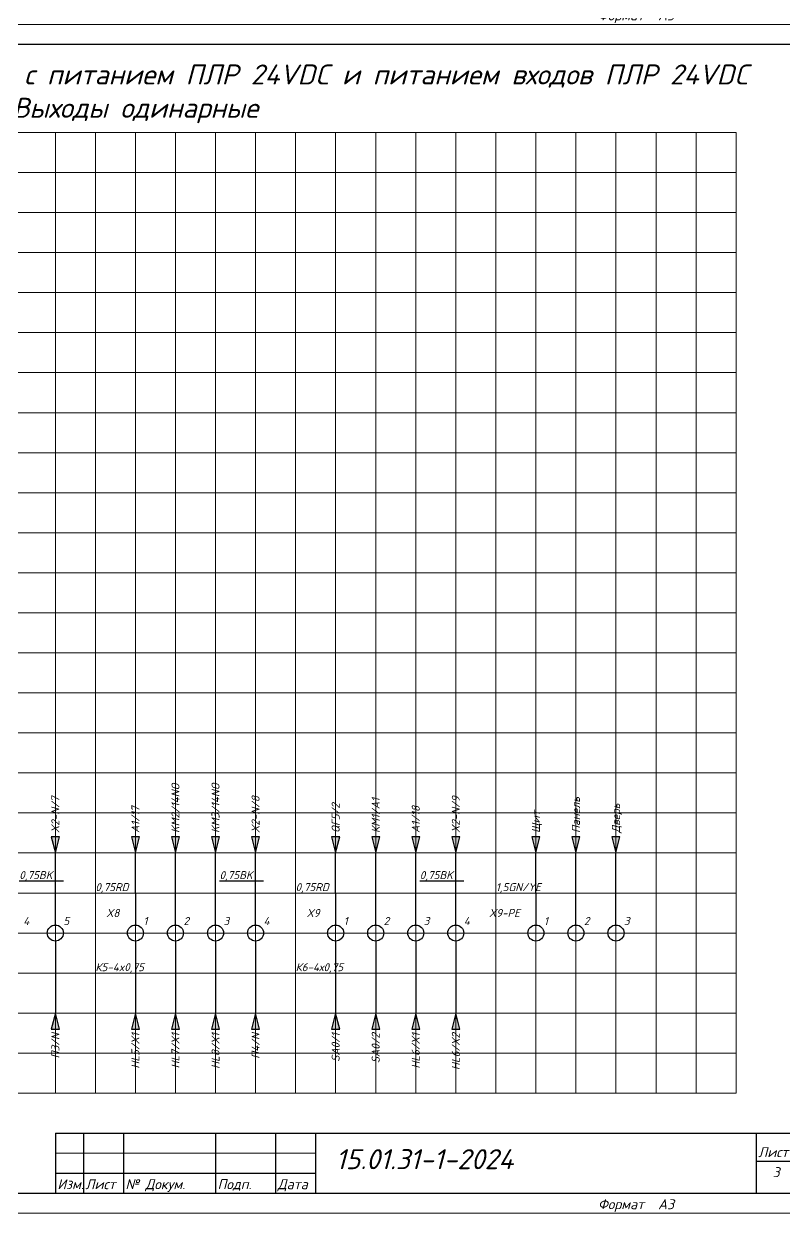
# Model space of a CAD drawing. Header units: millimetres. Extents: x 0 to 53000, y -591 to 24400.
# Drawn here: x 9482.1 to 9672, y 3 to 300.2 of the extents above; entities that cross this region are included whole.
import ezdxf
from ezdxf.enums import TextEntityAlignment as Align

# ---------------------------------------------------------------- set-up
doc = ezdxf.new("R2010")
doc.units = ezdxf.units.MM
for name, color, linetype, lineweight in [('4', 4, 'Continuous', 15), ('Основная', 7, 'Continuous', 30), ('Тонкая для кабелей', 7, 'Continuous', 15)]:
    doc.layers.add(name, color=color, linetype=linetype, lineweight=lineweight)
doc.layers.add('Привязки', color=2, linetype='Continuous', lineweight=0, plot=False, transparency=0.8)
doc.layers.add('рамка', color=253, linetype='Continuous', lineweight=5, transparency=0.8)
doc.styles.add('текст', font='isocpeui.ttf')

# ---------------------------------------------------------------- blocks, each defined once
blk = doc.blocks.new('*U110')
for p, q in [((230, 20), (415, 20)), ((230, 20), (230, 5)), ((237, 20), (237, 5)), ((247, 20), (247, 5)), ((270, 20), (270, 5)), ((285, 20), (285, 5)), ((295, 20), (295, 5)), ((405, 20), (405, 5)), ((405, 13), (415, 13)), ((230, 10), (295, 10)), ((230, 5), (295, 5))]:
    blk.add_line(p, q)
blk.add_lwpolyline([(20, 5), (415, 5), (415, 292), (20, 292)], close=True)
at = {"layer": '4'}
blk.add_line((230, 15), (295, 15), dxfattribs=at)
at = {"layer": 'Привязки'}
blk.add_lwpolyline([(0, 0), (420, 0), (420, 297), (0, 297)], close=True, dxfattribs=at)
at = {"layer": 'рамка'}
blk.add_lwpolyline([(0, 297), (420, 297), (420, 0), (0, 0)], close=True, dxfattribs=at)
at = {"style": 'текст'}
for s, p in [('Лист', (405.5, 14)), ('Изм.', (230.5, 6)), ('Лист', (237.5, 6)), ('№ Докум.', (247.5, 6)), ('Подп.', (270.5, 6)), ('Дата', (285.5, 6)), ('Формат', (365.5, 1)), ('А3', (380.5, 1))]:
    blk.add_text(s, height=2.5, dxfattribs=at).set_placement(p)
for tag, p, height in [('12', (90, 292), 0.00000373), ('13', (90, 292), 0.00000373), ('27', (90, 292), 0.00000522), ('29', (105, 249), 3.5), ('ИЗМ2', (230.5, 16), 2.5), ('ЛИСТИЗМ2', (237.5, 16), 2.5), ('№ДОКУМИЗМ2', (247.5, 16), 2.5), ('28', (415, 20), 0.0000438), ('ОБОЗНАЧЕНИЕ', (300, 11), 5), ('ИЗМ1', (230.5, 11), 2.5), ('ЛИСТИЗМ1', (237.5, 11), 2.5), ('№ДОКУМИЗМ1', (247.5, 11), 2.5), ('ПОДПИЗМ1', (270.5, 11), 2.5), ('ДАТАИЗМ1', (285.5, 11), 2.5), ('ДАТАНКОНТР', (285.5, 11), 2.5), ('ДАТАУТВ', (285.5, 6), 2.5), ('РАЗРАБ', (415, 5), 0.0000135), ('ЛИСТОВ', (415, 5), 0.0000135), ('ПРОВ', (415, 5), 0.0000135), ('ТКОНТР', (415, 5), 0.0000135), ('НКОНТР', (415, 5), 0.0000135), ('УТВ', (415, 5), 0.0000135), ('10', (415, 5), 0.0000135), ('11', (415, 5), 0.0000135), ('ПОДПИЗМ2', (415, 5), 0.0000135), ('ДАТАИЗМ2', (415, 5), 0.0000135), ('ИЗМ3', (415, 5), 0.0000135), ('ЛИСТИЗМ3', (415, 5), 0.0000135), ('№ДОКУМИЗМ3', (415, 5), 0.0000135), ('ПОДПИЗМ3', (415, 5), 0.0000135), ('ДАТАИЗМ3', (415, 5), 0.0000135), ('ИЗМ4', (415, 5), 0.0000135), ('ЛИСТИЗМ4', (415, 5), 0.0000135), ('№ДОКУМИЗМ4', (415, 5), 0.0000135), ('ПОДПИЗМ4', (415, 5), 0.0000135), ('ДАТАИЗМ4', (415, 5), 0.0000135), ('ДАТАРАЗРАБ', (415, 5), 0.0000135), ('ДАТАПРОВ', (415, 5), 0.0000135), ('ДАТАТКОНТР', (415, 5), 0.0000135)]:
    blk.add_attdef(tag, p, '', height=height, dxfattribs=at)
for tag, p, height, rotation in [('ОБОЗНАЧЕНИЕ-ВЕРХ', (85, 286), 3.5, 180), ('ПРИМЕНЯЕМОСТЬ', (19, 232.5), 2.5, 90), ('СПРАВ№', (19, 172.5), 2.5, 90), ('ДАТАУЧЁТАДУБЛ', (19, 115.5), 2.5, 90), ('ИНВ№ДУБЛ', (19, 90.5), 2.5, 90), ('ВЗАМИНВ№', (19, 65.5), 2.5, 90), ('ДАТАУЧЁТА', (19, 30.5), 2.5, 90), ('ИНВ№ПОДЛ', (19, 5.5), 2.5, 90)]:
    blk.add_attdef(tag, p, '', height=height, rotation=rotation, dxfattribs=at)
blk.add_attdef('30', text='', height=5, dxfattribs=at).set_placement((355, 34), align=Align.MIDDLE)
for tag, height, p in [('ЛИСТ', 2.5, (410, 9)), ('НАИМЕНОВАНИЕ1', 0.000027, (415, 5)), ('НАИМЕНОВАНИЕ2', 0.0000189, (415, 5)), ('НАИМЕНОВАНИЕ3', 0.0000189, (415, 5)), ('НАИМЕНОВАНИЕ4', 0.0000135, (415, 5)), ('МАССА', 0.0000189, (415, 5)), ('МАСШТАБ', 0.0000189, (415, 5)), ('МАТЕРИАЛ1', 0.0000135, (415, 5)), ('МАТЕРИАЛ2', 0.0000135, (415, 5)), ('МАТЕРИАЛ3', 0.0000135, (415, 5)), ('ПРЕДПРИЯТИЕ1', 0.0000189, (415, 5)), ('ПРЕДПРИЯТИЕ2', 0.0000189, (415, 5)), ('ПРЕДПРИЯТИЕ3', 0.0000189, (415, 5))]:
    blk.add_attdef(tag, text='', height=height, dxfattribs=at).set_placement(p, align=Align.CENTER)
for tag in ['ЛИТЕРА', 'ЛИТЕРА2', 'ЛИТЕРА3']:
    blk.add_attdef(tag, text='', height=0.0000135, dxfattribs=at).set_placement((415, 5), align=Align.RIGHT)
for tag in ['ИНДЕКС', 'ИНДЕКС2', 'ИНДЕКС3']:
    blk.add_attdef(tag, text='', height=0.0000135, dxfattribs=at).set_placement((415, 5), align=Align.TOP_LEFT)

msp = doc.modelspace()

# ---------------------------------------------------------------- hatches: boundary and pattern name
at = {"layer": 'Основная'}
h = msp.add_hatch(color=256, dxfattribs=at)
h.dxf.hatch_style = 1
h.paths.add_polyline_path([(9490, 93), (9491, 97), (9490, 97)])
h.paths.add_polyline_path([(9490, 93), (9490, 97), (9489, 97)])
h = msp.add_hatch(color=256, dxfattribs=at)
h.dxf.hatch_style = 1
h.paths.add_polyline_path([(9510, 93), (9511, 97), (9510, 97)])
h.paths.add_polyline_path([(9510, 93), (9510, 97), (9509, 97)])
h = msp.add_hatch(color=256, dxfattribs=at)
h.dxf.hatch_style = 1
h.paths.add_polyline_path([(9520, 93), (9521, 97), (9520, 97)])
h.paths.add_polyline_path([(9520, 93), (9520, 97), (9519, 97)])
h = msp.add_hatch(color=256, dxfattribs=at)
h.dxf.hatch_style = 1
h.paths.add_polyline_path([(9530, 93), (9531, 97), (9530, 97)])
h.paths.add_polyline_path([(9530, 93), (9530, 97), (9529, 97)])
h = msp.add_hatch(color=256, dxfattribs=at)
h.dxf.hatch_style = 1
h.paths.add_polyline_path([(9540, 93), (9541, 97), (9540, 97)])
h.paths.add_polyline_path([(9540, 93), (9540, 97), (9539, 97)])
h = msp.add_hatch(color=256, dxfattribs=at)
h.dxf.hatch_style = 1
h.paths.add_polyline_path([(9560, 93), (9561, 97), (9560, 97)])
h.paths.add_polyline_path([(9560, 93), (9560, 97), (9559, 97)])
h = msp.add_hatch(color=256, dxfattribs=at)
h.dxf.hatch_style = 1
h.paths.add_polyline_path([(9570, 93), (9571, 97), (9570, 97)])
h.paths.add_polyline_path([(9570, 93), (9570, 97), (9569, 97)])
h = msp.add_hatch(color=256, dxfattribs=at)
h.dxf.hatch_style = 1
h.paths.add_polyline_path([(9580, 93), (9581, 97), (9580, 97)])
h.paths.add_polyline_path([(9580, 93), (9580, 97), (9579, 97)])
h = msp.add_hatch(color=256, dxfattribs=at)
h.dxf.hatch_style = 1
h.paths.add_polyline_path([(9590, 93), (9591, 97), (9590, 97)])
h.paths.add_polyline_path([(9590, 93), (9590, 97), (9589, 97)])
h = msp.add_hatch(color=256, dxfattribs=at)
h.dxf.hatch_style = 1
h.paths.add_polyline_path([(9610, 93), (9611, 97), (9610, 97)])
h.paths.add_polyline_path([(9610, 93), (9610, 97), (9609, 97)])
h = msp.add_hatch(color=256, dxfattribs=at)
h.dxf.hatch_style = 1
h.paths.add_polyline_path([(9620, 93), (9621, 97), (9620, 97)])
h.paths.add_polyline_path([(9620, 93), (9620, 97), (9619, 97)])
h = msp.add_hatch(color=256, dxfattribs=at)
h.dxf.hatch_style = 1
h.paths.add_polyline_path([(9630, 93), (9631, 97), (9630, 97)])
h.paths.add_polyline_path([(9630, 93), (9630, 97), (9629, 97)])
h = msp.add_hatch(color=256, dxfattribs=at)
h.dxf.hatch_style = 1
h.paths.add_polyline_path([(9490, 53), (9489, 49), (9490, 49)])
h.paths.add_polyline_path([(9490, 53), (9490, 49), (9491, 49)])
h = msp.add_hatch(color=256, dxfattribs=at)
h.dxf.hatch_style = 1
h.paths.add_polyline_path([(9510, 53), (9509, 49), (9510, 49)])
h.paths.add_polyline_path([(9510, 53), (9510, 49), (9511, 49)])
h = msp.add_hatch(color=256, dxfattribs=at)
h.dxf.hatch_style = 1
h.paths.add_polyline_path([(9520, 53), (9519, 49), (9520, 49)])
h.paths.add_polyline_path([(9520, 53), (9520, 49), (9521, 49)])
h = msp.add_hatch(color=256, dxfattribs=at)
h.dxf.hatch_style = 1
h.paths.add_polyline_path([(9530, 53), (9529, 49), (9530, 49)])
h.paths.add_polyline_path([(9530, 53), (9530, 49), (9531, 49)])
h = msp.add_hatch(color=256, dxfattribs=at)
h.dxf.hatch_style = 1
h.paths.add_polyline_path([(9540, 53), (9539, 49), (9540, 49)])
h.paths.add_polyline_path([(9540, 53), (9540, 49), (9541, 49)])
h = msp.add_hatch(color=256, dxfattribs=at)
h.dxf.hatch_style = 1
h.paths.add_polyline_path([(9560, 53), (9559, 49), (9560, 49)])
h.paths.add_polyline_path([(9560, 53), (9560, 49), (9561, 49)])
h = msp.add_hatch(color=256, dxfattribs=at)
h.dxf.hatch_style = 1
h.paths.add_polyline_path([(9570, 53), (9569, 49), (9570, 49)])
h.paths.add_polyline_path([(9570, 53), (9570, 49), (9571, 49)])
h = msp.add_hatch(color=256, dxfattribs=at)
h.dxf.hatch_style = 1
h.paths.add_polyline_path([(9580, 53), (9579, 49), (9580, 49)])
h.paths.add_polyline_path([(9580, 53), (9580, 49), (9581, 49)])
h = msp.add_hatch(color=256, dxfattribs=at)
h.dxf.hatch_style = 1
h.paths.add_polyline_path([(9590, 53), (9589, 49), (9590, 49)])
h.paths.add_polyline_path([(9590, 53), (9590, 49), (9591, 49)])

# ---------------------------------------------------------------- linework, layer by layer
for p, q in [((9489, 97), (9490, 93)), ((9491, 97), (9489, 97)), ((9490, 93), (9491, 97)), ((9509, 97), (9510, 93)), ((9511, 97), (9509, 97)), ((9510, 93), (9511, 97)), ((9519, 97), (9520, 93)), ((9521, 97), (9519, 97)), ((9520, 93), (9521, 97)), ((9529, 97), (9530, 93)), ((9531, 97), (9529, 97)), ((9530, 93), (9531, 97)), ((9539, 97), (9540, 93)), ((9541, 97), (9539, 97)), ((9540, 93), (9541, 97)), ((9559, 97), (9560, 93)), ((9561, 97), (9559, 97)), ((9560, 93), (9561, 97)), ((9569, 97), (9570, 93)), ((9571, 97), (9569, 97)), ((9570, 93), (9571, 97)), ((9579, 97), (9580, 93)), ((9581, 97), (9579, 97)), ((9580, 93), (9581, 97)), ((9589, 97), (9590, 93)), ((9591, 97), (9589, 97)), ((9590, 93), (9591, 97)), ((9609, 97), (9610, 93)), ((9611, 97), (9609, 97)), ((9610, 93), (9611, 97)), ((9619, 97), (9620, 93)), ((9621, 97), (9619, 97)), ((9620, 93), (9621, 97)), ((9629, 97), (9630, 93)), ((9631, 97), (9629, 97)), ((9630, 93), (9631, 97)), ((9490, 83), (9490, 93)), ((9510, 83), (9510, 93)), ((9520, 83), (9520, 93)), ((9530, 83), (9530, 93)), ((9540, 83), (9540, 93)), ((9560, 83), (9560, 93)), ((9570, 83), (9570, 93)), ((9580, 83), (9580, 93)), ((9590, 83), (9590, 93)), ((9610, 83), (9610, 93)), ((9620, 83), (9620, 93)), ((9630, 83), (9630, 93)), ((9481, 86), (9492, 86)), ((9531, 86), (9542, 86)), ((9581, 86), (9592, 86)), ((9490, 75), (9490, 83)), ((9510, 83), (9510, 75)), ((9520, 75), (9520, 83)), ((9530, 75), (9530, 83)), ((9540, 75), (9540, 83)), ((9560, 83), (9560, 75)), ((9570, 75), (9570, 83)), ((9580, 75), (9580, 83)), ((9590, 75), (9590, 83)), ((9610, 83), (9610, 75)), ((9620, 75), (9620, 83)), ((9630, 75), (9630, 83)), ((9490, 71), (9490, 53)), ((9510, 71), (9510, 53)), ((9520, 71), (9520, 53)), ((9530, 71), (9530, 53)), ((9540, 71), (9540, 53)), ((9560, 71), (9560, 63)), ((9570, 71), (9570, 63)), ((9580, 71), (9580, 63)), ((9590, 71), (9590, 63)), ((9560, 63), (9560, 53)), ((9570, 63), (9570, 53)), ((9580, 63), (9580, 53)), ((9590, 63), (9590, 53)), ((9490, 53), (9489, 49)), ((9491, 49), (9490, 53)), ((9510, 53), (9509, 49)), ((9511, 49), (9510, 53)), ((9520, 53), (9519, 49)), ((9521, 49), (9520, 53)), ((9530, 53), (9529, 49)), ((9531, 49), (9530, 53)), ((9540, 53), (9539, 49)), ((9541, 49), (9540, 53)), ((9560, 53), (9559, 49)), ((9561, 49), (9560, 53)), ((9570, 53), (9569, 49)), ((9571, 49), (9570, 53)), ((9580, 53), (9579, 49)), ((9581, 49), (9580, 53)), ((9590, 53), (9589, 49)), ((9591, 49), (9590, 53)), ((9489, 49), (9491, 49)), ((9509, 49), (9511, 49)), ((9519, 49), (9521, 49)), ((9529, 49), (9531, 49)), ((9539, 49), (9541, 49)), ((9559, 49), (9561, 49)), ((9569, 49), (9571, 49)), ((9579, 49), (9581, 49)), ((9589, 49), (9591, 49))]:
    msp.add_line(p, q, dxfattribs=at)
for centre in [(9490, 73), (9510, 73), (9520, 73), (9530, 73), (9540, 73), (9560, 73), (9570, 73), (9580, 73), (9590, 73), (9610, 73), (9620, 73), (9630, 73)]:
    msp.add_circle(centre, 2, dxfattribs=at)
at = {"layer": 'Привязки'}
for p, q in [((9290, 273), (9660, 273)), ((9490, 273), (9490, 33)), ((9500, 273), (9500, 33)), ((9510, 273), (9510, 33)), ((9520, 273), (9520, 33)), ((9530, 273), (9530, 33)), ((9540, 273), (9540, 33)), ((9550, 273), (9550, 33)), ((9560, 273), (9560, 33)), ((9570, 273), (9570, 33)), ((9580, 273), (9580, 33)), ((9590, 273), (9590, 33)), ((9600, 273), (9600, 33)), ((9610, 273), (9610, 33)), ((9620, 273), (9620, 33)), ((9630, 273), (9630, 33)), ((9640, 273), (9640, 33)), ((9650, 273), (9650, 33)), ((9660, 273), (9660, 33)), ((9290, 263), (9660, 263)), ((9290, 253), (9660, 253)), ((9290, 243), (9660, 243)), ((9290, 233), (9660, 233)), ((9290, 223), (9660, 223)), ((9290, 213), (9660, 213)), ((9290, 203), (9660, 203)), ((9290, 193), (9660, 193)), ((9290, 183), (9660, 183)), ((9290, 173), (9660, 173)), ((9290, 163), (9660, 163)), ((9290, 153), (9660, 153)), ((9290, 143), (9660, 143)), ((9290, 133), (9660, 133)), ((9290, 123), (9660, 123)), ((9290, 113), (9660, 113)), ((9290, 103), (9660, 103)), ((9290, 93), (9660, 93)), ((9290, 83), (9660, 83)), ((9290, 73), (9660, 73)), ((9290, 63), (9660, 63)), ((9290, 53), (9660, 53)), ((9290, 43), (9660, 43)), ((9660, 33), (9480, 33))]:
    msp.add_line(p, q, dxfattribs=at)
at = {"layer": 'Тонкая для кабелей'}
for p, q in [((9532, 83), (9500, 83)), ((9582, 83), (9550, 83)), ((9632, 83), (9600, 83)), ((9492, 63), (9440, 63)), ((9542, 63), (9500, 63)), ((9592, 63), (9550, 63))]:
    msp.add_line(p, q, dxfattribs=at)

# ---------------------------------------------------------------- block references
msp.add_blockref('*U110', (9260, 300))
ref = msp.add_blockref('*U110', (9260, 3))
ref.add_attrib('ОБОЗНАЧЕНИЕ', '15.01.31-1-2024', (9560, 14), dxfattribs={"height": 5, "style": 'текст'})
ref.add_attrib('ЛИСТ', '3', dxfattribs={"height": 2.5, "style": 'текст'}).set_placement((9670, 12), align=Align.CENTER)

# ---------------------------------------------------------------- texts
at = {"layer": 'Основная', "style": 'текст'}
for s, width, heights, insert, char_height, attachment_point in [('Принципиальная электрическая схема с питанием ПЛР 24VDC и питанием входов ПЛР 24VDC\\PВыходы одинарные', 333.9398066, [15.99579], (9510.0001, 289.99998), 5, 2), ('X8', 10, [2.17654], (9506, 77), 2, 9), ('X9', 10, [0], (9556, 77), 2, 9), ('X9-PE', 10, [0], (9606, 77), 2, 9), ('4', 3, [0], (9482, 75), 2, 7), ('5', 3, [0], (9492, 75), 2, 7), ('1', 3, [0], (9512, 75), 2, 7), ('2', 3, [0], (9522, 75), 2, 7), ('3', 3, [0], (9532, 75), 2, 7), ('4', 3, [0], (9542, 75), 2, 7), ('1', 3, [0], (9562, 75), 2, 7), ('2', 3, [0], (9572, 75), 2, 7), ('3', 3, [0], (9582, 75), 2, 7), ('4', 3, [0], (9592, 75), 2, 7), ('1', 3, [0], (9612, 75), 2, 7), ('2', 3, [0], (9622, 75), 2, 7), ('3', 3, [0], (9632, 75), 2, 7)]:
    msp.add_mtext_dynamic_manual_height_columns(s, width=width, gutter_width=200, heights=heights, dxfattribs=dict(at, insert=insert, char_height=char_height, attachment_point=attachment_point))
at = {"layer": 'Основная', "char_height": 2, "rotation": 90, "style": 'текст'}
for s, width, insert, attachment_point in [('KM2/14NO', 5.8793103, (9519, 98), 1), ('KM3/14NO', 5.8793103, (9529, 98), 1), ('X2-N/7', 5.8793103, (9489, 98), 1), ('X2-N/8', 5.8793103, (9539, 98), 1), ('КМ1/А1', 5.8793103, (9569, 98), 1), ('X2-N/9', 5.8793103, (9589, 98), 1), ('Панель', 5.8793103, (9619, 98), 1), ('A1/17', 5.8793103, (9509, 98), 1), ('QF5/2', 5.8793103, (9559, 98), 1), ('A1/18', 5.8793103, (9579, 98), 1), ('Дверь', 5.8793103, (9629, 98), 1), ('Щит', 5.8793103, (9609, 98), 1), ('\\pxt2;П3/N', 5.8793103, (9491, 48), 9), ('HL5/X1', 5.8793103, (9511, 48), 9), ('HL7/X1', 5.8793103, (9521, 48), 9), ('HL8/X1', 5.8793103, (9531, 48), 9), ('П4/N', 5.8793103, (9541, 48), 9), ('SA0/1', 5.8793103, (9561, 48), 9), ('SA0/2', 5.8793103, (9571, 48), 9), ('HL6/X1', 5.8793103, (9581, 48), 9), ('HL6/X2', 7.5063457, (9591, 48), 9)]:
    msp.add_mtext_dynamic_manual_height_columns(s, width=width, gutter_width=200, heights=[0], dxfattribs=dict(at, insert=insert, attachment_point=attachment_point))
at = {"layer": 'Тонкая для кабелей', "char_height": 2, "attachment_point": 7, "style": 'текст'}
for s, width, insert in [('0,75BK', 10, (9481, 86)), ('0,75BK', 10, (9531, 86)), ('0,75BK', 10, (9581, 86)), ('0,75RD', 10, (9500, 83)), ('0,75RD', 10, (9550, 83)), ('1,5GN/YE', 10, (9600, 83)), ('К5-4x0,75', 10, (9500, 63)), ('К6-4х0,75', 15.2567603, (9550, 63))]:
    msp.add_mtext_dynamic_manual_height_columns(s, width=width, gutter_width=200, heights=[0], dxfattribs=dict(at, insert=insert))

doc.saveas('drawing.dxf')
